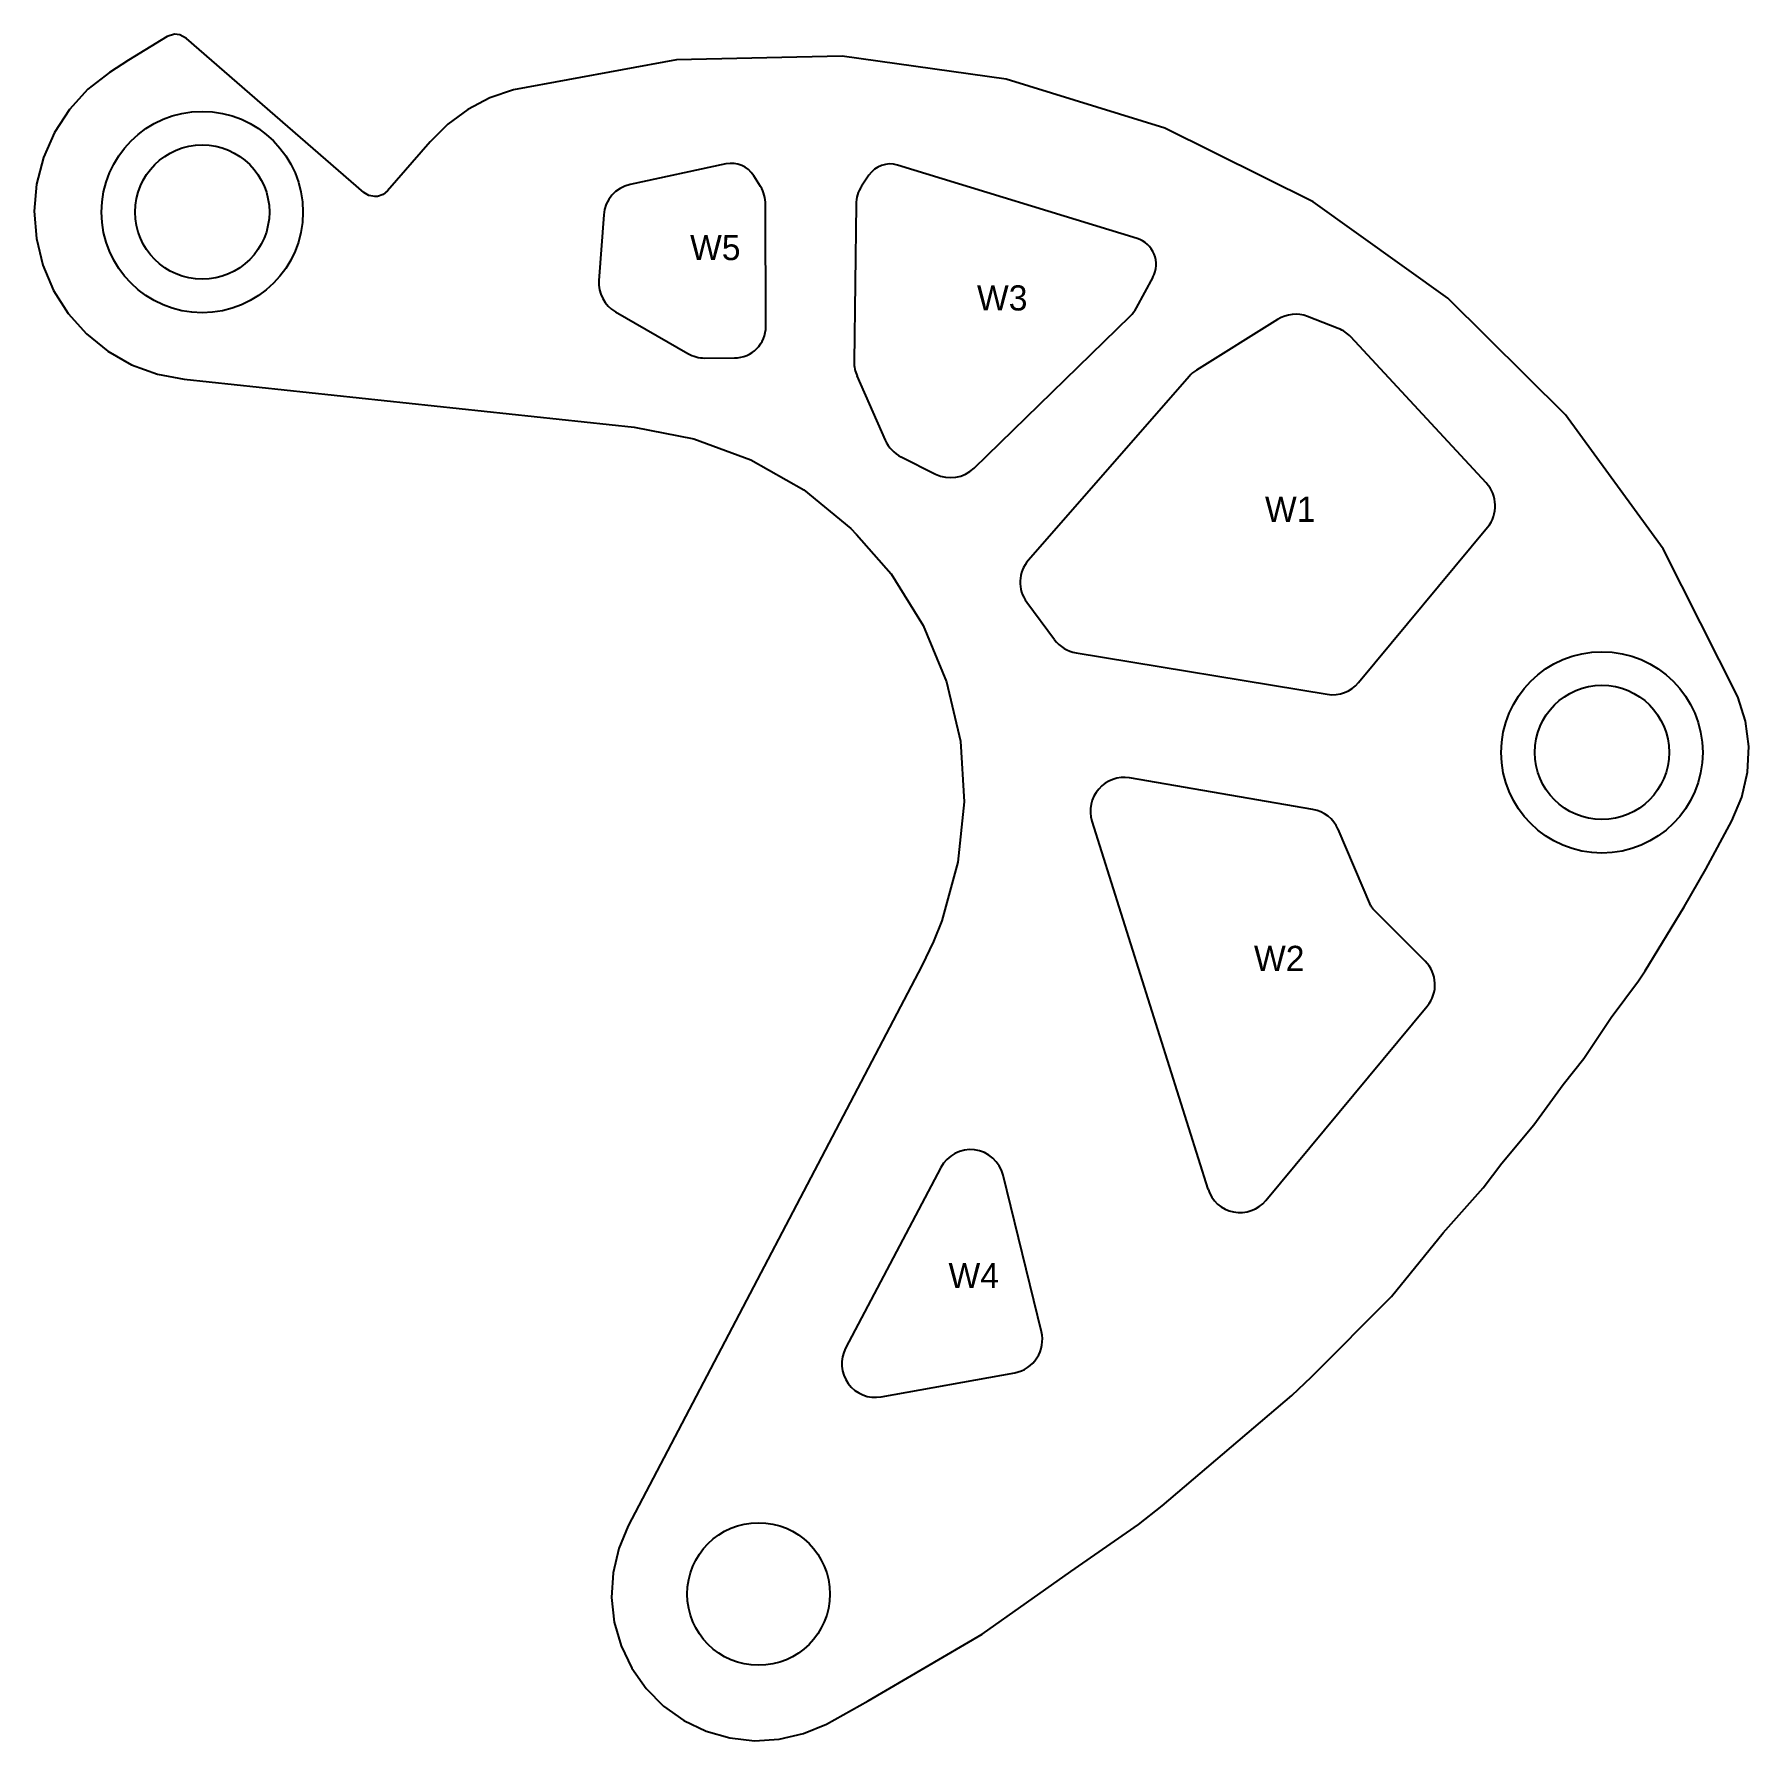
# Model space of a CAD drawing. Header units: millimetres. Extents: x -187 to 17, y -118 to 86.
import ezdxf

# ---------------------------------------------------------------- set-up
doc = ezdxf.new("R2010")
doc.units = ezdxf.units.MM
for name, color, linetype in [('HOLES', 3, 'Continuous'), ('NOTES', 2, 'Continuous'), ('OUTLINE', 8, 'Continuous'), ('WINDOWS', 1, 'Continuous')]:
    doc.layers.add(name, color=color, linetype=linetype)

msp = doc.modelspace()

# ---------------------------------------------------------------- linework, layer by layer
at = {"layer": 'HOLES'}
for centre, radius in [((-166.8, 64.4), 12), ((-166.8, 64.4), 8), ((0, 0), 12), ((0, 0), 8), ((-100.5, -100.3), 8.5)]:
    msp.add_circle(centre, radius, dxfattribs=at)
at = {"layer": 'OUTLINE'}
msp.add_lwpolyline([(-4.33, 40.22), (-18.35, 54.13), (-34.41, 65.63), (-52.11, 74.4), (-70.98, 80.23), (-90.54, 82.97), (-110.29, 82.55), (-129.72, 78.97), (-132.51, 78), (-135.13, 76.62), (-137.52, 74.86), (-139.62, 72.78), (-144.71, 66.93), (-145.25, 66.49), (-145.91, 66.27), (-146.25, 66.24), (-146.94, 66.37), (-147.53, 66.73), (-168.66, 85.1), (-169.48, 85.53), (-170.1, 85.59), (-170.98, 85.32), (-175.59, 82.51), (-177.85, 81.05), (-180.42, 79.03), (-182.62, 76.62), (-184.4, 73.89), (-185.72, 70.9), (-186.53, 67.74), (-186.81, 64.49), (-186.56, 61.23), (-185.79, 58.06), (-184.51, 55.06), (-182.76, 52.3), (-180.59, 49.87), (-178.05, 47.82), (-175.21, 46.21), (-172.14, 45.09), (-168.94, 44.48), (-115.32, 38.75), (-108.2, 37.39), (-101.41, 34.88), (-95.11, 31.28), (-89.49, 26.7), (-88.84, 25.98), (-84.7, 21.27), (-80.87, 15.11), (-78.1, 8.42), (-76.46, 1.35), (-76.01, -5.88), (-76.75, -13.09), (-78.67, -20.08), (-79.66, -22.52), (-81.03, -25.43), (-116.03, -92.16), (-117.17, -94.89), (-117.84, -97.76), (-118.02, -100.71), (-117.7, -103.65), (-116.89, -106.49), (-115.62, -109.15), (-113.91, -111.57), (-111.82, -113.66), (-109.41, -115.37), (-106.75, -116.65), (-103.91, -117.46), (-100.98, -117.79), (-98.03, -117.61), (-95.15, -116.94), (-92.42, -115.8), (-87.46, -113.05), (-73.84, -105.07), (-63.28, -97.6), (-55.23, -92.02), (-52.4, -89.8), (-36.95, -76.64), (-34.6, -74.42), (-25.08, -64.84), (-18.94, -57.26), (-14.17, -51.88), (-11.93, -48.94), (-8.12, -44.39), (-4.63, -39.56), (-2.17, -36.47), (1.1, -31.6), (4.35, -27.24), (5.14, -26.04), (9.79, -18.41), (12.36, -13.91), (15.49, -8.14), (16.67, -5.33), (17.34, -2.36), (17.49, 0.69), (17.1, 3.71), (16.2, 6.62), (7.29, 24.25), (-4.33, 40.22)], close=True, dxfattribs=at)
at = {"layer": 'WINDOWS'}
for p, q in [((-104.39, 70.13), (-115.81, 67.69)), ((-55.4, 61.25), (-83.94, 70)), ((-100.27, 67.43), (-101.08, 68.73)), ((-87.35, 68.78), (-88.22, 67.48)), ((-118.96, 64.07), (-119.53, 56.26)), ((-99.63, 50.79), (-99.66, 65.32)), ((-88.89, 65.31), (-89.11, 46.54)), ((-55.48, 52.97), (-53.5, 56.65)), ((-117.54, 52.5), (-108.92, 47.53)), ((-74.83, 33.88), (-56.21, 51.99)), ((-38.66, 51.61), (-48.3, 45.57)), ((-31.43, 50.53), (-35.09, 51.95)), ((-13.79, 32.11), (-29.94, 49.52)), ((-106.9, 47), (-103.38, 47.01)), ((-88.78, 44.88), (-85.4, 37.21)), ((-49.19, 44.81), (-68.34, 22.91)), ((-83.53, 35.24), (-79.41, 33.17)), ((-29, 8.32), (-13.64, 26.84)), ((-68.54, 17.89), (-65.23, 13.44)), ((-62.67, 11.88), (-32.73, 6.93)), ((-34.44, -6.79), (-56.29, -3.04)), ((-60.78, -8.19), (-46.95, -52.05)), ((-27.54, -18.29), (-31.44, -9.16)), ((-21.07, -24.87), (-27.33, -18.6)), ((-40.06, -53.4), (-20.82, -30.25)), ((-78.79, -49.47), (-90.13, -71)), ((-66.8, -69.04), (-71.36, -50.38)), ((-85.88, -76.8), (-69.97, -73.93))]:
    msp.add_line(p, q, dxfattribs=at)
for centre, radius, start, end in [((-103.73, 67.07), 3.13, 32.0879, 102.0585), ((-84.83, 67.1), 3.03, 72.9715, 146.2634), ((-114.97, 63.78), 4, 102.0585, 175.7992), ((-103.66, 65.31), 4, 0.11, 32.0879), ((-84.89, 65.26), 4, 146.2634, 179.3288), ((-56.34, 58.17), 3.22, -28.2147, 72.9715), ((-115.54, 55.97), 4, 175.7992, -119.9431), ((-59, 54.86), 4, -45.7806, -28.2147), ((-36.53, 48.22), 4, 68.8445, 122.0587), ((-103.4, 50.78), 3.77, -89.7453, 0.11), ((-32.87, 46.8), 4, 42.8546, 68.8445), ((-106.92, 51), 4, -119.9431, -89.7453), ((-85.11, 46.49), 4, 179.3288, -156.275), ((-46.18, 42.18), 4, 122.0587, 138.8256), ((-81.74, 38.81), 4, -156.275, -116.6448), ((-77.62, 36.75), 4, -116.6448, -45.7806), ((-16.72, 29.39), 4, -39.6645, 42.8546), ((-65.33, 20.28), 4, 138.8256, -143.3501), ((-62.02, 15.82), 4, -143.3501, -99.3914), ((-32.08, 10.87), 4, -99.3914, -39.6645), ((-56.96, -6.99), 4, 80.2613, -162.4976), ((-35.12, -10.74), 4, 23.1278, 80.2613), ((-26.62, -17.89), 1, -156.8722, -135.0299), ((-23.9, -27.69), 4, -39.7189, 44.9701), ((-75.25, -51.34), 4, 13.7432, 152.2111), ((-43.13, -50.84), 4, -162.4976, -39.7189), ((-70.68, -69.99), 4, -79.774, 13.7432), ((-86.59, -72.86), 4, 152.2111, -79.774)]:
    msp.add_arc(centre, radius, start, end, dxfattribs=at)

# ---------------------------------------------------------------- texts
at = {"layer": 'NOTES'}
for s, p in [('W5', (-108.67, 58.67)), ('W3', (-74.48, 52.67)), ('W1', (-40.16, 27.48)), ('W2', (-41.47, -26.05)), ('W4', (-77.87, -63.85))]:
    msp.add_text(s, height=3, dxfattribs=at).set_placement(p)

doc.saveas('drawing.dxf')
